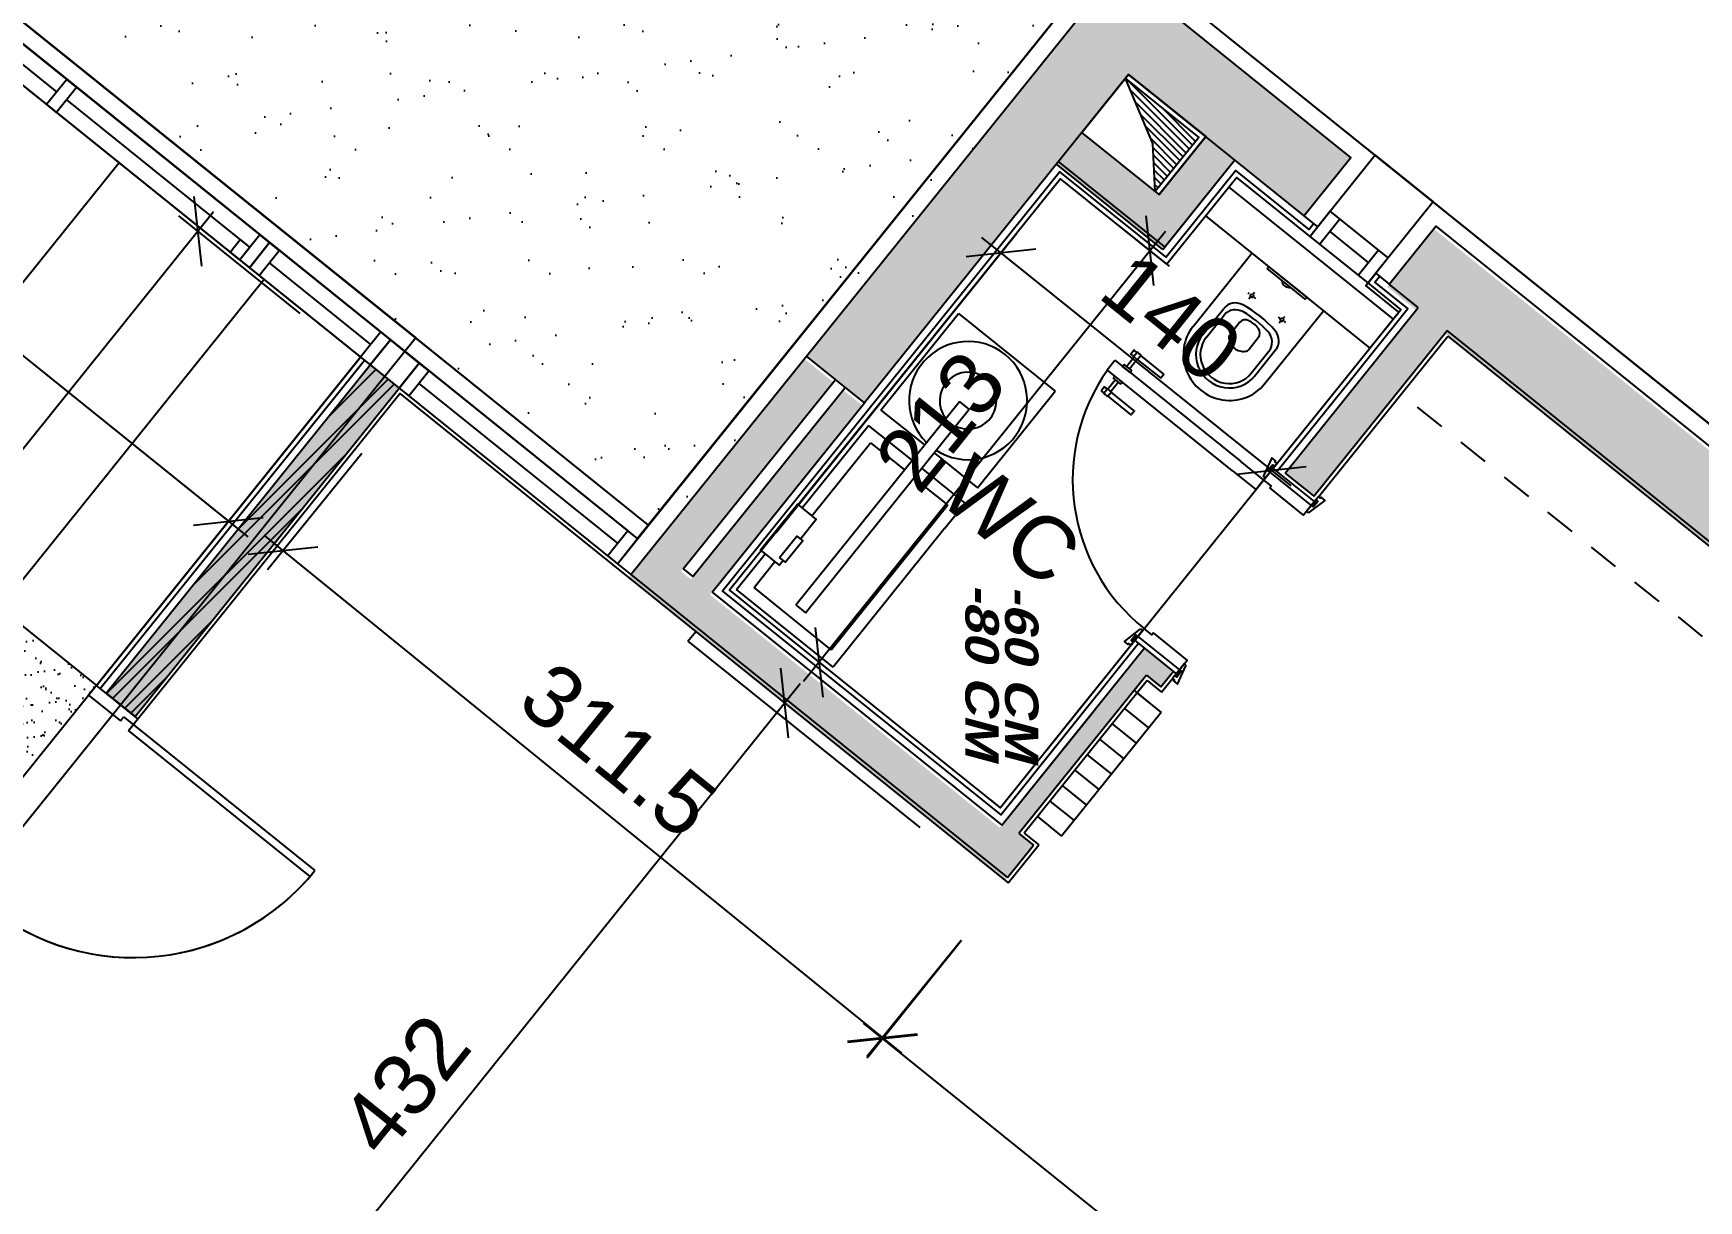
# Model space of a CAD drawing. Extents: x -1.7 to 43, y -165.8 to -101.1.
# Drawn here: x 26.41 to 33.12, y -121.52 to -116.81 of the extents above; entities that cross this region are included whole.
import ezdxf
from ezdxf.enums import TextEntityAlignment as Align

# ---------------------------------------------------------------- set-up
doc = ezdxf.new("R2010")
doc.units = 0
doc.header["$MEASUREMENT"] = 0
doc.header["$PDMODE"] = 35
doc.header["$PDSIZE"] = 0.3
doc.linetypes.add('HIDDEN2', pattern=[0.1875, 0.125, -0.0625])
doc.layers.get('0').update_dxf_attribs({"linetype": 'CONTINUOUS'})
doc.layers.get('DEFPOINTS').update_dxf_attribs({"linetype": 'CONTINUOUS'})
for name, color, linetype in [('04', 4, 'CONTINUOUS'), ('60%', 7, 'CONTINUOUS'), ('A-ALU', 9, 'CONTINUOUS'), ('A-AREAS', 6, 'CONTINUOUS'), ('a-dim', 3, 'CONTINUOUS'), ('A-DOORS', 1, 'CONTINUOUS'), ('A-HATCH-WALL', 8, 'CONTINUOUS'), ('A-moquette', 137, 'CONTINUOUS'), ('A-NOMENCLATURE', 3, 'CONTINUOUS'), ('A-PLASTER', 8, 'CONTINUOUS'), ('A-PORTE', 1, 'CONTINUOUS'), ('A-proj-marble', 137, 'CONTINUOUS'), ('A-proj-wood', 5, 'CONTINUOUS'), ('A-PROJECTION', 9, 'CONTINUOUS'), ('a-revetement', 1, 'CONTINUOUS'), ('A-SECT-TILE', 12, 'CONTINUOUS'), ('a-shaft', 251, 'CONTINUOUS'), ('A-TREES', 63, 'CONTINUOUS'), ('A-WALL', 4, 'CONTINUOUS'), ('areaexe', 2, 'CONTINUOUS'), ('FURNITURE', 2, 'CONTINUOUS'), ('HATCH', 8, 'CONTINUOUS'), ('S-2ND-3RD-4-5-6TH$0$A-SHAFT 2-3-4-5-6', 8, 'CONTINUOUS'), ('S-2ND-3RD-4-5-6TH$0$A-STR 2-3-4-5-6', 2, 'CONTINUOUS'), ('TEXT-1-CM', 4, 'CONTINUOUS')]:
    doc.layers.add(name, color=color, linetype=linetype)
doc.styles.add('A100-STEXT', font='ARIAL.TTF', dxfattribs={"height": 0.25})
doc.dimstyles.new('A100-DIM', dxfattribs={"dimtxt": 0.25, "dimasz": 0.2, "dimexe": 0.1, "dimexo": 0.3, "dimgap": 0.1, "dimtad": 1, "dimlfac": 100, "dimrnd": 0.5, "dimdsep": 46, "dimtxsty": 'A100-STEXT', "dimblk1": 'OBLIQUE', "dimblk2": 'OBLIQUE', "dimsah": 1, "dimcen": -0.05, "dimdle": 0.1, "dimclrd": 15, "dimclre": 15, "dimclrt": 256, "dimadec": 0, "dimazin": 0, "dimtfac": 0.28, "dimtix": 1, "dimtmove": 2, "dimatfit": 3, "dimldrblk": 'OBLIQUE', "dimfxl": 0, "dimtolj": 1, "dimarcsym": 0})

# ---------------------------------------------------------------- blocks, each defined once
blk = doc.blocks.new('P100E21.5D')
at = {"layer": 'A-PORTE'}
for p, q in [((0.03, 0.215), (0.03, 1.155)), ((0.06, 1.155), (0.06, 0.215)), ((0.03, 0.215), (0, 0.215)), ((0, 0.215), (0, 0)), ((0.06, 0.215), (0.02, 0.215)), ((0.03, 0.165), (0.03, 0.215)), ((0.97, 0.215), (1, 0.215)), ((0.97, 0.165), (0.97, 0.215)), ((1, 0.215), (1, 0)), ((0.05, 0.165), (0.03, 0.165)), ((0.05, 0), (0.05, 0.165)), ((0.95, 0), (0.95, 0.165)), ((0.95, 0.165), (0.97, 0.165)), ((0, 0), (0.05, 0)), ((1, 0), (0.95, 0))]:
    blk.add_line(p, q, dxfattribs=at)
blk.add_arc((0.03, 0.215), 0.94, 0, 90, dxfattribs=at)
blk = doc.blocks.new('_OBLIQUE')
at = {"color": 0, "linetype": 'ByBlock'}
blk.add_line((-0.5, -0.5), (0.5, 0.5), dxfattribs=at)
blk = doc.blocks.new('*D98')
at = {"layer": 'a-dim', "color": 15, "lineweight": -2}
for p, q in [((24.6212, -116.7106), (27.2708, -118.8414)), ((24.5112, -117.0071), (24.6365, -116.8512)), ((27.0048, -119.0125), (27.1302, -118.8566))]:
    blk.add_line(p, q, dxfattribs=at)
at = {"layer": 'DEFPOINTS', "color": 0}
for p in [(24.6992, -116.7733), (27.1928, -118.7787), (27.1928, -118.7787)]:
    blk.add_point(p, dxfattribs=at)
at = {"layer": 'a-dim', "color": 15, "lineweight": -2, "xscale": 0.2, "yscale": 0.2, "zscale": 0.2}
for p, rotation in [((24.6992, -116.7733), 141.193709365741), ((27.1928, -118.7787), 321.193709365741)]:
    blk.add_blockref('_OBLIQUE', p, dxfattribs=dict(at, rotation=rotation))
at = {"layer": 'a-dim', "insert": (26.0887, -117.5985), "char_height": 0.25, "attachment_point": 5, "rotation": 321.19371, "style": 'A100-STEXT'}
blk.add_mtext('\\A1;320', dxfattribs=at)
blk = doc.blocks.new('*D100')
at = {"layer": 'a-dim', "color": 15, "lineweight": -2}
for p, q in [((27.1331, -117.5308), (24.2911, -121.0648)), ((27.4823, -117.94), (26.9925, -117.5461)), ((24.7656, -121.3181), (24.2758, -120.9242))]:
    blk.add_line(p, q, dxfattribs=at)
at = {"layer": 'DEFPOINTS', "color": 0}
for p in [(27.7161, -118.128), (24.3537, -120.9869), (24.9994, -121.5061)]:
    blk.add_point(p, dxfattribs=at)
at = {"layer": 'a-dim', "color": 15, "lineweight": -2, "xscale": 0.2, "yscale": 0.2, "zscale": 0.2}
for p, rotation in [((27.0704, -117.6088), 51.19370936389311), ((24.3537, -120.9869), 231.1937093638931)]:
    blk.add_blockref('_OBLIQUE', p, dxfattribs=dict(at, rotation=rotation))
at = {"layer": 'a-dim', "insert": (25.5346, -119.1551), "char_height": 0.25, "attachment_point": 5, "rotation": 51.19371, "style": 'A100-STEXT'}
blk.add_mtext('\\A1;433.5', dxfattribs=at)
blk = doc.blocks.new('*D181')
at = {"layer": '60%', "color": 15, "lineweight": -2}
for p, q in [((26.6667, -122.9561), (29.4994, -119.4338)), ((29.3253, -119.4221), (29.3588, -119.449)), ((26.618, -122.7886), (26.6515, -122.8155))]:
    blk.add_line(p, q, dxfattribs=at)
at = {"layer": 'DEFPOINTS', "color": 0}
for p in [(29.4367, -119.5117), (29.5591, -119.6101), (26.8518, -122.9766)]:
    blk.add_point(p, dxfattribs=at)
at = {"layer": '60%', "color": 15, "lineweight": -2, "xscale": 0.2, "yscale": 0.2, "zscale": 0.2}
for p, rotation in [((29.4367, -119.5117), 51.19370936943169), ((26.7294, -122.8782), 231.1937093694317)]:
    blk.add_blockref('_OBLIQUE', p, dxfattribs=dict(at, rotation=rotation))
at = {"layer": '60%', "insert": (27.9056, -121.0522), "char_height": 0.25, "attachment_point": 5, "rotation": 51.19371, "style": 'A100-STEXT'}
blk.add_mtext('\\A1;432', dxfattribs=at)
blk = doc.blocks.new('*D212')
at = {"layer": '60%', "color": 15, "lineweight": -2}
for p, q in [((30.973, -117.6096), (29.5128, -119.4253)), ((30.7832, -117.5853), (30.9882, -117.7502)), ((29.4484, -119.2452), (29.6534, -119.41))]:
    blk.add_line(p, q, dxfattribs=at)
at = {"layer": 'DEFPOINTS', "color": 0}
for p in [(30.5494, -117.3973), (29.2146, -119.0572), (29.5754, -119.3474)]:
    blk.add_point(p, dxfattribs=at)
at = {"layer": '60%', "color": 15, "lineweight": -2, "xscale": 0.2, "yscale": 0.2, "zscale": 0.2}
for p, rotation in [((30.9103, -117.6875), 51.19370948135796), ((29.5754, -119.3474), 231.193709481358)]:
    blk.add_blockref('_OBLIQUE', p, dxfattribs=dict(at, rotation=rotation))
at = {"layer": '60%', "insert": (30.0654, -118.3747), "char_height": 0.25, "attachment_point": 5, "rotation": 51.19371, "style": 'A100-STEXT'}
blk.add_mtext('\\A1;213', dxfattribs=at)
blk = doc.blocks.new('*D213')
at = {"layer": '60%', "color": 15, "lineweight": -2}
for p, q in [((29.4026, -118.8234), (30.3718, -117.6182)), ((30.2312, -117.6334), (31.478, -118.6362)), ((30.4936, -119.7007), (31.4628, -118.4956))]:
    blk.add_line(p, q, dxfattribs=at)
at = {"layer": 'DEFPOINTS', "color": 0}
for p in [(31.4001, -118.5735), (29.2146, -119.0572), (30.3056, -119.9345)]:
    blk.add_point(p, dxfattribs=at)
at = {"layer": '60%', "color": 15, "lineweight": -2, "xscale": 0.2, "yscale": 0.2, "zscale": 0.2}
for p, rotation in [((30.3091, -117.6961), 141.1937094814053), ((31.4001, -118.5735), 321.1937094814053)]:
    blk.add_blockref('_OBLIQUE', p, dxfattribs=dict(at, rotation=rotation))
at = {"layer": '60%', "insert": (30.9973, -117.9574), "char_height": 0.25, "attachment_point": 5, "rotation": 321.19371, "style": 'A100-STEXT'}
blk.add_mtext('\\A1;140', dxfattribs=at)
blk = doc.blocks.new('*D215')
at = {"layer": '60%', "color": 15, "lineweight": -2}
for p, q in [((27.7312, -118.5059), (27.3499, -118.9753)), ((27.3354, -118.8346), (29.9086, -120.9245)), ((30.1492, -120.4697), (29.768, -120.9391))]:
    blk.add_line(p, q, dxfattribs=at)
at = {"layer": 'DEFPOINTS', "color": 0}
for p in [(27.9203, -118.273), (30.3384, -120.2368), (29.831, -120.8615)]:
    blk.add_point(p, dxfattribs=at)
at = {"layer": '60%', "color": 15, "lineweight": -2, "xscale": 0.2, "yscale": 0.2, "zscale": 0.2}
for p, rotation in [((27.413, -118.8977), 140.9178088716415), ((29.831, -120.8615), 320.9178088716415)]:
    blk.add_blockref('_OBLIQUE', p, dxfattribs=dict(at, rotation=rotation))
at = {"layer": '60%', "insert": (28.7656, -119.7028), "char_height": 0.25, "attachment_point": 5, "rotation": 320.91781, "style": 'A100-STEXT'}
blk.add_mtext('\\A1;311.5', dxfattribs=at)
blk = doc.blocks.new('*D216')
at = {"layer": '60%', "color": 15, "lineweight": -2}
for p, q in [((30.1503, -120.4706), (29.7691, -120.9446)), ((29.7539, -120.804), (38.2635, -127.6475)), ((38.5041, -127.1887), (38.1229, -127.6627))]:
    blk.add_line(p, q, dxfattribs=at)
at = {"layer": 'DEFPOINTS', "color": 0}
for p in [(30.3384, -120.2368), (38.6921, -126.9549), (38.1856, -127.5848)]:
    blk.add_point(p, dxfattribs=at)
at = {"layer": '60%', "color": 15, "lineweight": -2, "xscale": 0.2, "yscale": 0.2, "zscale": 0.2}
for p, rotation in [((29.8318, -120.8667), 141.1937093733186), ((38.1856, -127.5848), 321.1937093733185)]:
    blk.add_blockref('_OBLIQUE', p, dxfattribs=dict(at, rotation=rotation))
at = {"layer": '60%', "insert": (34.1513, -124.0484), "char_height": 0.25, "attachment_point": 5, "rotation": 321.19371, "style": 'A100-STEXT'}
blk.add_mtext('\\A1;1072', dxfattribs=at)

msp = doc.modelspace()

# ---------------------------------------------------------------- hatches: boundary and pattern name
at = {"layer": 'A-HATCH-WALL'}
h = msp.add_hatch(dxfattribs=at)
h.set_pattern_fill('ANSI32', color=256, scale=0.25, style=0)
h.set_pattern_definition([(45, (6e-11, -162.35014), (-0.06629126, 0.06629126), []), (45, (0.04419, -162.35014), (-0.06629126, 0.06629126), [])])
h.paths.add_polyline_path([(27.88137, -118.24165), (27.76448, -118.14765), (26.69911, -119.4724), (26.816, -119.56641)])
at = {"layer": 'A-moquette'}
h = msp.add_hatch(dxfattribs=at)
h.set_pattern_fill('AR-SAND', color=256, scale=0.05, style=0)
h.set_pattern_definition([(37.5, (6e-11, -162.35014), (-0.00314967, 0.09634119), [0, -0.076, 0, -0.085, 0, -0.08125]), (7.5, (6e-11, -162.35014), (0.08848884, 0.1411073), [0, -0.041, 0, -0.0685, 0, -0.02625]), (327.5, (-0.0615, -162.35014), (0.1557071, 0.00028295), [0, -0.025, 0, -0.09, 0, -0.1175]), (317.5, (-0.0615, -162.35014), (0.15030633, 0.04388378), [0, -0.0125, 0, -0.059, 0, -0.0675])])
h.paths.add_polyline_path([(26.66014, -119.44107), (26.27051, -119.12772), (25.64382, -119.90699), (26.03345, -120.22034), (26.06479, -120.18137)])
at = {"layer": 'a-shaft'}
h = msp.add_hatch(dxfattribs=at)
h.set_pattern_fill('_USER,_O', color=256, scale=0.02, angle=315, pattern_type=0)
h.set_pattern_definition([(315, (-338376.5906, -23905.776408), (0.0141421356237, 0.0141421356237), [])])
h.paths.add_polyline_path([(31.10739, -117.23008), (30.81127, -116.99194), (30.92191, -117.2545), (30.93192, -117.44827)])
h = msp.add_hatch(dxfattribs=at)
h.set_pattern_fill('_USER,_O', color=256, scale=0.02, angle=315, pattern_type=0)
h.set_pattern_definition([(315, (-338376.5906, -23905.77641), (0.0141421356237, 0.0141421356238), [])])
h.paths.add_polyline_path([(31.10739, -117.23008), (30.81127, -116.99194), (30.92191, -117.2545), (30.93192, -117.44827)])
at = {"layer": 'A-TREES'}
h = msp.add_hatch(dxfattribs=at)
h.set_pattern_fill('AR-SAND', color=256, scale=0.2, style=0)
h.set_pattern_definition([(37.5, (4.72837, -109.25014), (-0.0125987, 0.3853648), [0, -0.304, 0, -0.34, 0, -0.325]), (7.5, (4.72837, -109.25014), (0.353955, 0.564429), [0, -0.164, 0, -0.274, 0, -0.105]), (327.5, (4.48237, -109.25014), (0.6228284, 0.001132), [0, -0.1, 0, -0.36, 0, -0.47]), (317.5, (4.48237, -109.25014), (0.601225, 0.175535), [0, -0.05, 0, -0.236, 0, -0.27])])
h.paths.add_polyline_path([(26.02095, -112.89573), (25.39426, -113.675), (24.26622, -115.07769), (24.30518, -115.10902), (24.34414, -115.14036), (28.94183, -118.83782), (30.06987, -117.43514), (30.69656, -116.65587)])
at = {"layer": 'HATCH'}
for points in [[(30.8238, -116.97635), (31.13551, -117.22703), (31.53294, -117.54664), (31.72095, -117.31286), (31.01181, -116.74257), (30.77803, -116.55456), (29.52465, -118.1131), (29.75843, -118.30111)], [(31.2524, -117.32103), (31.13551, -117.22703), (30.94751, -117.46081), (30.6358, -117.21013), (30.53331, -117.33757), (30.96191, -117.68225)], [(33.60483, -119.23022), (35.09677, -120.80633), (35.28611, -120.5709), (33.805, -119.00622), (32.05534, -117.59915), (31.86734, -117.83293), (31.98423, -117.92693), (31.4552, -118.58476), (31.57132, -118.67814), (32.10035, -118.02032)], [(26.816, -119.56641), (27.88137, -118.24165), (27.76448, -118.14765), (26.69911, -119.4724)], [(29.74995, -118.31166), (29.67202, -118.24899), (29.05787, -119.01267), (29.0189, -118.98134), (29.63306, -118.21765), (29.51617, -118.12365), (28.80801, -119.00422), (30.32759, -120.22627), (30.44039, -120.086), (30.38194, -120.039), (30.89609, -119.39967), (30.95454, -119.44667), (31.00494, -119.384), (30.88805, -119.28999), (30.3047, -120.01537), (29.13579, -119.07534)]]:
    msp.add_hatch(color=256, dxfattribs=at).paths.add_polyline_path(points)

# ---------------------------------------------------------------- linework, layer by layer
at = {"layer": '04'}
for p, q in [((30.89609, -119.39967), (30.95454, -119.44667)), ((30.84596, -119.46201), (30.9044, -119.50901)), ((30.85765, -119.47141), (30.95506, -119.54975)), ((30.95506, -119.54975), (30.55398, -120.04848)), ((30.80751, -119.53375), (30.90492, -119.61209)), ((30.75738, -119.59609), (30.85479, -119.67443)), ((30.70724, -119.65843), (30.80465, -119.73677)), ((30.60697, -119.78312), (30.70438, -119.86145)), ((30.65711, -119.72078), (30.75452, -119.79911)), ((30.55684, -119.84546), (30.65425, -119.92379)), ((30.5067, -119.9078), (30.60411, -119.98614)), ((30.45657, -119.97014), (30.55398, -120.04848))]:
    msp.add_line(p, q, dxfattribs=at)
at = {"layer": 'A-ALU'}
for p, q in [((24.31586, -115.20744), (28.80445, -118.81717)), ((24.19543, -115.27741), (28.76194, -118.94981)), ((25.75963, -116.45193), (26.49994, -117.04729)), ((26.21384, -116.73379), (28.80445, -118.81717)), ((26.13302, -116.83562), (28.76194, -118.94981)), ((26.5389, -117.07862), (27.27921, -117.67398)), ((26.5389, -117.07862), (27.27921, -117.67398)), ((31.63762, -117.52817), (31.55615, -117.62947)), ((31.63762, -117.52817), (31.55615, -117.62947)), ((31.67659, -117.5595), (31.59512, -117.66081)), ((31.67659, -117.5595), (31.59512, -117.66081)), ((31.8714, -117.71617), (31.63762, -117.52817)), ((31.8714, -117.71617), (31.63762, -117.52817)), ((31.78993, -117.81748), (31.55615, -117.62947)), ((31.78993, -117.81748), (31.55615, -117.62947)), ((31.63585, -117.61015), (31.79171, -117.73549)), ((31.63585, -117.61015), (31.79171, -117.73549)), ((31.83244, -117.68484), (31.75097, -117.78614)), ((31.83244, -117.68484), (31.75097, -117.78614)), ((27.35713, -117.73665), (27.76625, -118.06566)), ((27.35713, -117.73665), (27.76625, -118.06566)), ((31.8714, -117.71617), (31.78993, -117.81748)), ((31.8714, -117.71617), (31.78993, -117.81748)), ((27.96107, -118.22233), (28.76372, -118.86782)), ((27.96107, -118.22233), (28.76372, -118.86782))]:
    msp.add_line(p, q, dxfattribs=at)
for points in [[(26.4592, -117.09794), (26.49817, -117.12928), (26.57964, -117.02797), (26.54067, -116.99664)], [(26.4592, -117.09794), (26.49817, -117.12928), (26.57964, -117.02797), (26.54067, -116.99664)], [(27.23847, -117.72463), (27.27744, -117.75597), (27.35891, -117.65466), (27.31994, -117.62333)], [(27.23847, -117.72463), (27.27744, -117.75597), (27.35891, -117.65466), (27.31994, -117.62333)], [(27.27744, -117.75597), (27.3164, -117.7873), (27.39787, -117.68599), (27.35891, -117.65466)], [(27.27744, -117.75597), (27.3164, -117.7873), (27.39787, -117.68599), (27.35891, -117.65466)], [(27.72552, -118.11631), (27.76448, -118.14765), (27.84595, -118.04634), (27.80699, -118.01501)], [(27.72552, -118.11631), (27.76448, -118.14765), (27.84595, -118.04634), (27.80699, -118.01501)], [(27.88137, -118.24165), (27.92033, -118.27298), (28.0018, -118.17168), (27.96284, -118.14034)], [(27.88137, -118.24165), (27.92033, -118.27298), (28.0018, -118.17168), (27.96284, -118.14034)], [(28.72298, -118.91847), (28.76194, -118.94981), (28.84341, -118.8485), (28.80445, -118.81717)], [(28.72298, -118.91847), (28.76194, -118.94981), (28.84341, -118.8485), (28.80445, -118.81717)]]:
    msp.add_lwpolyline(points, close=True, dxfattribs=at)
msp.add_lwpolyline([(27.24024, -117.64264), (27.27921, -117.67398), (27.23847, -117.72463), (27.19951, -117.6933), (27.24024, -117.64264)], dxfattribs=at)
msp.add_lwpolyline([(27.24024, -117.64264), (27.27921, -117.67398), (27.23847, -117.72463), (27.19951, -117.6933), (27.24024, -117.64264)], dxfattribs=at)
at = {"layer": 'A-AREAS'}
for p, q in [((30.76735, -116.45615), (28.88728, -118.79395)), ((33.85316, -118.93776), (30.76735, -116.45615)), ((27.94826, -118.03879), (25.01849, -121.68188)), ((28.88728, -118.79395), (27.94826, -118.03879))]:
    msp.add_line(p, q, dxfattribs=at)
for points in [[(24.32076, -115.12155), (26.20083, -112.78375), (30.76735, -116.45615), (28.88728, -118.79395)], [(15.87998, -122.28243), (17.55324, -120.20178), (18.69876, -121.12301), (19.60743, -119.99312), (19.97758, -120.2908), (21.278, -118.67377), (22.33001, -119.5198), (25.25978, -115.87672), (27.94826, -118.03879), (25.01849, -121.68188), (24.66782, -121.39987), (24.26047, -121.90639), (27.00739, -124.11547), (24.09642, -127.73518), (24.26786, -127.87305), (23.70384, -128.57439)]]:
    msp.add_lwpolyline(points, close=True, dxfattribs=at)
at = {"layer": 'A-DOORS'}
for p, q in [((30.83362, -118.10349), (30.84553, -118.08868)), ((30.84499, -118.11328), (30.8337, -118.10419)), ((30.84311, -118.11561), (30.85941, -118.09535)), ((30.85753, -118.09769), (30.84623, -118.0886)), ((30.8633, -118.09849), (30.85941, -118.09535)), ((30.87499, -118.10789), (30.8711, -118.10475)), ((30.7371, -118.16766), (30.76843, -118.1287)), ((31.24362, -118.57501), (30.73836, -118.16868)), ((30.76843, -118.1287), (31.27496, -118.53605)), ((30.7996, -118.15376), (30.80461, -118.14753)), ((30.83077, -118.17883), (30.7996, -118.15376)), ((30.83548, -118.16979), (30.80743, -118.14723)), ((30.81561, -118.15381), (30.84506, -118.11718)), ((30.8273, -118.16321), (30.85675, -118.12658)), ((30.83077, -118.17883), (30.83578, -118.1726)), ((30.84506, -118.11718), (30.84311, -118.11561)), ((30.8587, -118.12815), (30.85675, -118.12658)), ((30.8587, -118.12815), (30.87499, -118.10789)), ((30.9537, -118.2007), (30.86058, -118.12581)), ((30.96624, -118.18511), (30.87311, -118.11022)), ((30.72646, -118.23674), (30.71455, -118.25155)), ((30.73846, -118.24575), (30.72716, -118.23666)), ((30.77174, -118.20835), (30.74229, -118.24498)), ((30.78343, -118.21775), (30.75398, -118.25438)), ((30.76827, -118.19273), (30.76325, -118.19896)), ((30.79161, -118.22433), (30.76356, -118.20177)), ((30.79944, -118.2178), (30.76827, -118.19273)), ((30.79944, -118.2178), (30.79442, -118.22403)), ((30.95441, -118.20062), (30.96631, -118.18582)), ((30.72592, -118.26134), (30.71462, -118.25225)), ((30.74034, -118.24341), (30.72404, -118.26367)), ((30.72794, -118.26681), (30.72404, -118.26367)), ((30.73963, -118.27621), (30.73573, -118.27307)), ((30.75592, -118.25595), (30.73963, -118.27621)), ((30.74229, -118.24498), (30.74034, -118.24341)), ((30.83463, -118.34876), (30.74151, -118.27387)), ((30.75592, -118.25595), (30.75398, -118.25438)), ((30.84717, -118.33317), (30.75404, -118.25828)), ((30.84724, -118.33388), (30.83534, -118.34868)), ((31.24362, -118.57501), (31.33713, -118.65021)), ((31.36847, -118.61125), (31.27496, -118.53605)), ((31.41171, -118.55748), (31.38715, -118.57366)), ((31.4047, -118.55184), (31.39416, -118.5793)), ((31.33713, -118.65021), (31.36847, -118.61125)), ((31.58627, -118.69786), (31.56171, -118.71404)), ((31.57925, -118.69222), (31.56872, -118.71968)), ((30.83643, -119.26003), (30.86099, -119.24385)), ((30.84345, -119.26567), (30.85398, -119.23821)), ((31.018, -119.40605), (31.02854, -119.37859)), ((31.01099, -119.40041), (31.03555, -119.38423))]:
    msp.add_line(p, q, dxfattribs=at)
for points in [[(31.41234, -118.5567), (31.42174, -118.54501), (31.41394, -118.53874), (31.41708, -118.53485), (31.40149, -118.52231), (31.36778, -118.59558, 0.3817689), (31.36821, -118.59821), (31.37473, -118.60346), (31.39354, -118.58008), (31.38574, -118.57381), (31.40454, -118.55043), (31.41234, -118.5567)], [(31.57988, -118.69144), (31.58928, -118.67975), (31.59707, -118.68601), (31.60021, -118.68212), (31.61579, -118.69465), (31.55146, -118.7433, -0.3817689), (31.5488, -118.74344), (31.54228, -118.73819), (31.56108, -118.71482), (31.56887, -118.72108), (31.58767, -118.6977), (31.57988, -118.69144)], [(30.84282, -119.26645), (30.83342, -119.27814), (30.82563, -119.27188), (30.82249, -119.27577), (30.80691, -119.26324), (30.87124, -119.21459, -0.3817689), (30.8739, -119.21445), (30.88042, -119.2197), (30.86162, -119.24308), (30.85383, -119.23681), (30.83503, -119.26019), (30.84282, -119.26645)], [(31.01036, -119.40119), (31.00096, -119.41288), (31.00875, -119.41915), (31.00562, -119.42304), (31.02121, -119.43558), (31.05492, -119.36231, 0.3817689), (31.05449, -119.35968), (31.04796, -119.35444), (31.02916, -119.37781), (31.03696, -119.38408), (31.01815, -119.40746), (31.01036, -119.40119)]]:
    msp.add_lwpolyline(points, format="xyb", dxfattribs=at)
for points in [[(31.41171, -118.55748), (31.39416, -118.5793), (31.38715, -118.57366), (31.4047, -118.55184)], [(31.57925, -118.69222), (31.56171, -118.71404), (31.56872, -118.71968), (31.58627, -118.69786)], [(30.84345, -119.26567), (30.86099, -119.24385), (30.85398, -119.23821), (30.83643, -119.26003)], [(31.01099, -119.40041), (31.02854, -119.37859), (31.03555, -119.38423), (31.018, -119.40605)]]:
    msp.add_lwpolyline(points, close=True, dxfattribs=at)
for points in [[(31.57361, -118.69923), (31.40607, -118.56449), (31.39354, -118.58008), (31.56108, -118.71482), (31.57361, -118.69923)], [(31.39337, -118.64411), (31.39964, -118.63632), (31.36847, -118.61125), (31.39354, -118.58008)], [(31.39354, -118.58008), (31.56108, -118.71482), (31.52974, -118.75378), (31.39337, -118.64411)], [(31.01663, -119.3934), (30.84909, -119.25866), (30.86162, -119.24308), (31.02916, -119.37781), (31.01663, -119.3934)], [(30.92413, -119.22918), (30.91786, -119.23697), (30.88669, -119.2119), (30.86162, -119.24308)], [(30.86162, -119.24308), (31.02916, -119.37781), (31.0605, -119.33885), (30.92413, -119.22918)]]:
    msp.add_lwpolyline(points, dxfattribs=at)
msp.add_arc((31.36847, -118.61125), 0.77, 144.916831, 231.267249, dxfattribs=at)
for centre, major_axis, start_param, end_param in [((30.83401, -118.1038), (-0.000497, -0.000054), -0.7853982, 0.7853982), ((30.84592, -118.08899), (-0.000054, 0.000497), 5.4977871, 7.0685835), ((30.87195, -118.09571), (-0.00098, 0.00903), 1.7732809, 2.9391081), ((30.80617, -118.14878), (-0.00022, 0.00199), 5.4977871, 7.0685835), ((30.83423, -118.17134), (-0.00199, -0.00022), 2.3561945, 3.9269908), ((30.83963, -118.13591), (-0.0021, 0.01939), 5.102996, 5.8925783), ((30.72685, -118.23705), (-0.000054, 0.000497), 5.4977871, 7.0685835), ((30.76481, -118.20022), (-0.00199, -0.00022), -0.7853982, 0.7853982), ((30.79287, -118.22278), (-0.00022, 0.00199), 2.3561945, 3.9269908), ((30.95402, -118.20031), (-0.000054, 0.000497), 2.3561945, 3.9269908), ((30.96592, -118.1855), (-0.000497, -0.000054), 2.3561945, 3.9269908), ((30.96592, -118.1855), (-0.000497, -0.000054), 2.3561945, 3.9269908), ((30.71494, -118.25186), (-0.000497, -0.000054), -0.7853982, 0.7853982), ((30.72708, -118.27585), (-0.00098, 0.00903), 4.9148735, 6.0807007), ((30.75941, -118.23565), (-0.0021, 0.01939), 1.9614034, 2.7509856), ((30.83495, -118.34837), (-0.000054, 0.000497), 2.3561945, 3.9269908), ((30.84685, -118.33356), (-0.000497, -0.000054), 2.3561945, 3.9269908)]:
    msp.add_ellipse(centre, major_axis=major_axis, ratio=1, start_param=start_param, end_param=end_param, dxfattribs=at)
at = {"layer": 'A-PLASTER'}
for p, q in [((31.59005, -118.68037), (32.11189, -118.03148)), ((32.11189, -118.03148), (33.60311, -119.23072)), ((30.89838, -119.42076), (30.40303, -120.03671)), ((30.89838, -119.42076), (30.95683, -119.46776)), ((30.95683, -119.46776), (31.00096, -119.41288)), ((30.40303, -120.03671), (30.46148, -120.08371)), ((30.33836, -120.23681), (30.46148, -120.08371))]:
    msp.add_line(p, q, dxfattribs=at)
msp.add_lwpolyline([(26.82769, -119.57581), (27.88366, -118.26274), (30.33836, -120.23681)], dxfattribs=at)
at = {"layer": 'A-proj-marble'}
for p, q in [((24.69917, -116.77328), (27.19283, -118.77869)), ((26.75145, -117.33297), (24.02535, -120.72279)), ((24.16648, -117.43566), (26.66014, -119.44107)), ((24.60978, -121.19279), (27.33588, -117.80297))]:
    msp.add_line(p, q, dxfattribs=at)
msp.add_lwpolyline([(24.99942, -121.50613), (22.50576, -119.50073), (25.23185, -116.11091), (27.72552, -118.11631)], close=True, dxfattribs=at)
at = {"layer": 'A-proj-wood'}
for points in [[(26.66014, -119.44107), (27.72552, -118.11631)], [(26.66014, -119.44107), (27.72552, -118.11631)], [(26.66014, -119.44107), (27.71612, -118.128)], [(26.66014, -119.44107), (27.71612, -118.128)], [(26.67573, -119.4536), (27.7411, -118.12885)], [(26.67573, -119.4536), (27.7411, -118.12885)], [(26.67573, -119.4536), (27.7317, -118.14053)], [(26.67573, -119.4536), (27.7317, -118.14053)]]:
    msp.add_lwpolyline(points, dxfattribs=at)
at = {"layer": 'A-PROJECTION'}
msp.add_line((31.81936, -117.30218), (32.05314, -117.49018), dxfattribs=at)
msp.add_line((31.81936, -117.30218), (32.05314, -117.49018), dxfattribs=at)
at = {"layer": 'a-revetement'}
for p, q in [((28.76194, -118.94981), (30.76735, -116.45615)), ((28.76194, -118.94981), (30.76735, -116.45615)), ((31.81936, -117.30218), (30.76735, -116.45615)), ((31.81936, -117.30218), (30.76735, -116.45615)), ((31.81936, -117.30218), (31.58749, -117.59051)), ((31.81936, -117.30218), (31.58749, -117.59051)), ((32.05314, -117.49018), (31.82127, -117.77851)), ((32.05314, -117.49018), (31.82127, -117.77851)), ((33.86475, -118.94708), (32.05314, -117.49018)), ((33.86475, -118.94708), (32.05314, -117.49018)), ((31.58749, -117.59051), (31.53294, -117.54664)), ((31.58749, -117.59051), (31.53294, -117.54664)), ((31.82127, -117.77851), (31.87582, -117.82238)), ((31.82127, -117.77851), (31.87582, -117.82238)), ((28.76194, -118.94981), (28.81649, -118.99368)), ((28.76194, -118.94981), (28.81649, -118.99368))]:
    msp.add_line(p, q, dxfattribs=at)
msp.add_lwpolyline([(27.76448, -118.14765), (27.88137, -118.24165), (27.96284, -118.14034), (27.84595, -118.04634)], close=True, dxfattribs=at)
msp.add_lwpolyline([(27.76448, -118.14765), (27.88137, -118.24165), (27.96284, -118.14034), (27.84595, -118.04634)], close=True, dxfattribs=at)
at = {"layer": 'A-SECT-TILE'}
for p, q in [((30.97497, -117.71388), (30.54637, -117.3692)), ((31.2287, -117.43029), (31.89108, -117.96298)), ((31.13469, -117.54718), (31.79707, -118.07987))]:
    msp.add_line(p, q, dxfattribs=at)
for points in [[(31.5719, -117.57797), (31.5531, -117.60135), (31.25698, -117.36321), (30.97497, -117.71388), (30.54637, -117.3692), (29.18646, -119.06022), (30.3086, -119.96265)], [(31.58749, -117.59051), (31.55615, -117.62947), (31.26003, -117.39133), (30.97802, -117.742), (30.54942, -117.39732), (29.21457, -119.05716), (30.30555, -119.93453)], [(31.40684, -118.56511), (31.91393, -117.93456), (31.78145, -117.82802), (31.81279, -117.78906)], [(31.70307, -118.19676), (31.92241, -117.92401), (31.78993, -117.81748), (31.82127, -117.77851)], [(31.71865, -118.20929), (31.95053, -117.92096), (31.81805, -117.81443), (31.83685, -117.79105)], [(31.36924, -118.61187), (31.70307, -118.19676)], [(31.42242, -118.57764), (31.71865, -118.20929)], [(30.25405, -119.91878), (30.3086, -119.96265), (30.86467, -119.27119)], [(30.26659, -119.90319), (30.30555, -119.93453), (30.83342, -119.27814)], [(30.25405, -119.91878), (30.3086, -119.96265), (30.66696, -119.51705)], [(30.26659, -119.90319), (30.30555, -119.93453), (30.68271, -119.46555)]]:
    msp.add_lwpolyline(points, dxfattribs=at)
at = {"layer": 'a-shaft'}
msp.add_lwpolyline([(30.81127, -116.99194), (31.10739, -117.23008), (30.93192, -117.44827), (30.92191, -117.2545), (30.81127, -116.99194)], dxfattribs=at)
msp.add_lwpolyline([(30.81127, -116.99194), (31.10739, -117.23008), (30.93192, -117.44827), (30.92191, -117.2545), (30.81127, -116.99194)], dxfattribs=at)
at = {"layer": 'A-WALL'}
for p, q in [((30.94751, -117.46081), (30.6358, -117.21013)), ((30.94751, -117.46081), (30.6358, -117.21013)), ((30.94751, -117.46081), (31.13551, -117.22703)), ((30.94751, -117.46081), (31.13551, -117.22703)), ((30.96191, -117.68225), (30.53331, -117.33757)), ((30.97039, -117.6717), (30.54179, -117.32702)), ((30.96191, -117.68225), (31.2524, -117.32103)), ((30.97039, -117.6717), (31.2524, -117.32103)), ((31.4552, -118.58476), (31.99271, -117.91639)), ((31.57132, -118.67814), (32.10883, -118.00977)), ((26.69911, -119.4724), (27.76448, -118.14765)), ((26.69911, -119.4724), (27.76448, -118.14765)), ((27.76448, -118.14765), (27.88137, -118.24165)), ((27.76448, -118.14765), (27.88137, -118.24165)), ((28.81649, -118.99368), (29.52465, -118.1131)), ((29.02739, -118.97079), (29.64154, -118.20711)), ((29.06635, -119.00212), (29.68051, -118.23844)), ((26.816, -119.56641), (27.88137, -118.24165)), ((29.14428, -119.06479), (29.75843, -118.30111)), ((31.4552, -118.58476), (31.57132, -118.67814)), ((29.02739, -118.97079), (29.06635, -119.00212)), ((29.02739, -118.97079), (29.06635, -119.00212)), ((28.81649, -118.99368), (30.33607, -120.21572)), ((29.14428, -119.06479), (30.31318, -120.00483)), ((30.31318, -120.00483), (30.88805, -119.28999)), ((30.89609, -119.39967), (30.38194, -120.039)), ((30.95454, -119.44667), (31.00494, -119.384)), ((26.69911, -119.4724), (26.816, -119.56641)), ((26.69911, -119.4724), (26.816, -119.56641)), ((30.31318, -120.00483), (30.69033, -119.53585)), ((30.31318, -120.00483), (30.68185, -119.54639)), ((30.38194, -120.039), (30.44039, -120.086)), ((30.33607, -120.21572), (30.44039, -120.086))]:
    msp.add_line(p, q, dxfattribs=at)
for points in [[(31.99271, -117.91639), (31.87582, -117.82238), (32.06382, -117.5886), (33.81718, -118.99865)], [(33.81021, -118.99223), (35.29459, -120.56035), (35.10525, -120.79579), (33.61331, -119.21967), (32.10883, -118.00977)]]:
    msp.add_lwpolyline(points, dxfattribs=at)
at = {"layer": 'areaexe'}
for p, q in [((28.84341, -118.8485), (24.2769, -115.1761)), ((30.76735, -116.45615), (28.84341, -118.8485)), ((33.86802, -118.95053), (30.76735, -116.45615))]:
    msp.add_line(p, q, dxfattribs=at)
at = {"layer": 'FURNITURE', "color": 2}
for p, q in [((31.08416, -117.99299), (31.32172, -117.69759)), ((31.32172, -117.69759), (31.61005, -117.92946)), ((31.31237, -117.8612), (31.30693, -117.85682)), ((31.31405, -117.87667), (31.30967, -117.88211)), ((31.32784, -117.85952), (31.33221, -117.85408)), ((31.33049, -117.87577), (31.33593, -117.88015)), ((31.12404, -118.02506), (31.2086, -117.91991)), ((31.13798, -118.03627), (31.20928, -117.9476)), ((31.37249, -118.22486), (31.61005, -117.92946)), ((31.43413, -117.95912), (31.42869, -117.95474)), ((31.4496, -117.95744), (31.45397, -117.952)), ((31.27171, -117.97717), (31.23325, -118.02498)), ((31.30895, -118.08586), (31.3474, -118.03804)), ((31.43581, -117.97459), (31.43143, -117.98003)), ((31.45128, -117.97291), (31.45672, -117.97728)), ((31.31867, -118.18158), (31.38998, -118.09291)), ((31.33261, -118.19279), (31.41717, -118.08764)), ((29.78301, -118.46203, 0), (29.91938, -118.5717, 0)), ((29.04655, -119.2621), (29.07789, -119.22314)), ((29.04655, -119.2621), (29.98168, -120.01413))]:
    msp.add_line(p, q, dxfattribs=at)
at = {"layer": 'FURNITURE', "color": 2, "extrusion": (1.4685e-07, 6.25637e-07, 1)}
for p, q in [((29.82499, -118.33005, 0), (30.13833, -117.94041, 0)), ((30.13833, -117.94041, 0), (30.52797, -118.25376, 0)), ((29.48131, -119.11643, 0), (30.14158, -118.2954, 0)), ((30.21462, -118.64339, 0), (30.52797, -118.25376, 0)), ((29.52028, -119.14776, 0), (30.18054, -118.32674, 0)), ((29.82499, -118.33005, 0), (30.00032, -118.47105, 0)), ((29.50723, -118.72517, 0), (29.77538, -118.39173)), ((29.95072, -118.53274, 0), (29.77538, -118.39173, 0)), ((29.54619, -118.75651, 0), (29.78301, -118.46203, 0)), ((30.03929, -118.50239, 0), (30.21462, -118.64339, 0)), ((30.16501, -118.70508, 0), (29.98968, -118.56407, 0)), ((30.09472, -118.71271, 0), (29.95834, -118.60304, 0)), ((30.0818, -118.80855, 0), (30.16501, -118.70508, 0)), ((29.6247, -119.29716, 0), (30.09472, -118.71271, 0)), ((30.0818, -118.80855, 0), (29.63233, -119.36746, 0)), ((29.24269, -119.05411), (29.35834, -118.91031, 0)), ((29.31299, -119.04648, 0), (29.39731, -118.94164, 0)), ((29.6247, -119.29716, 0), (29.31299, -119.04648, 0)), ((29.63233, -119.36746, 0), (29.24269, -119.05411, 0)), ((29.48131, -119.11643, 0), (29.52028, -119.14776, 0))]:
    msp.add_line(p, q, dxfattribs=at)
at = {"layer": 'FURNITURE', "color": 252, "linetype": 'HIDDEN2', "extrusion": (1.4685e-07, 6.25637e-07, 1)}
msp.add_line((30.18054, -118.32674, 0), (30.14158, -118.2954, 0), dxfattribs=at)
at = {"layer": 'FURNITURE', "color": 252, "linetype": 'HIDDEN2'}
msp.add_line((33.13936, -119.24312), (31.9237, -118.26549), dxfattribs=at)
at = {"layer": 'FURNITURE', "color": 2}
msp.add_lwpolyline([(31.38286, -117.75959), (31.38912, -117.7518), (31.54264, -117.87525), (31.53637, -117.88305)], close=True, dxfattribs=at)
at = {"layer": 'FURNITURE', "color": 2, "extrusion": (1.4685e-07, 6.25637e-07, 1), "elevation": -0.00007}
msp.add_lwpolyline([(29.43072, -118.93689), (29.41528, -118.95609), (29.33886, -118.89464), (29.48774, -118.70951), (29.56416, -118.77096), (29.50034, -118.85032)], dxfattribs=at)
msp.add_lwpolyline([(29.41585, -118.92494), (29.48548, -118.83836), (29.50959, -118.85775), (29.43996, -118.94433)], close=True, dxfattribs=at)
at = {"layer": 'FURNITURE', "color": 2}
for centre in [(31.32192, -117.86888), (31.4427, -117.96601)]:
    msp.add_circle(centre, 0.00653, dxfattribs=at)
for centre, radius, start, end in [((31.47235, -117.80549), 0.03031, 183.268732, 279.118687), ((31.29508, -117.99597), 0.03, 61.491705, 141.193709), ((31.24551, -118.08725), 0.13387, 40.895714, 61.491705), ((31.24884, -118.03752), 0.02, 141.193709, 184.577107), ((31.28802, -118.03438), 0.05931, 184.577107, 277.810312), ((31.32403, -118.01924), 0.03, 321.193709, 40.895714), ((31.29336, -118.07333), 0.02, 277.810312, 321.193709)]:
    msp.add_arc(centre, radius, start, end, dxfattribs=at)
at = {"layer": 'FURNITURE', "color": 2, "extrusion": (1.4685e-07, 6.25637e-07, 1)}
for radius, start, end in [(0.23833, 237.214792, 225.172627), (0.11456, 243.799045, 218.588374)]:
    msp.add_arc((30.17648, -118.2919, -0.00007), radius, start, end, dxfattribs=at)
at = {"layer": 'FURNITURE', "color": 2}
for centre, major_axis, start_param, end_param in [((31.25641, -117.95836), (-0.04781, 0.03845), -1.3798219, 0), ((31.08313, -118.28947), (-0.34534, 0.27772), 4.5214146, 4.9033634), ((31.25709, -117.98605), (-0.04781, 0.03845), -1.420522, 0), ((31.07867, -118.29501), (-0.33195, 0.26695), 4.5621146, 4.8626633), ((31.22832, -118.10893), (-0.14416, 0.11594), 0, 3.1415927), ((31.22832, -118.10893), (-0.10428, 0.08387), 0, 3.1415927), ((31.22832, -118.10893), (-0.09035, 0.07266), 0, 3.1415927), ((31.34217, -118.05447), (-0.04781, 0.03845), 3.1415927, 4.5621146), ((31.36936, -118.04919), (-0.04781, 0.03845), 3.1415927, 4.5214146)]:
    msp.add_ellipse(centre, major_axis=major_axis, ratio=0.9779854, start_param=start_param, end_param=end_param, dxfattribs=at)
at = {"layer": 'S-2ND-3RD-4-5-6TH$0$A-SHAFT 2-3-4-5-6'}
msp.add_lwpolyline([(30.8238, -116.97635), (31.13551, -117.22703), (30.94751, -117.46081), (30.6358, -117.21013)], close=True, dxfattribs=at)
msp.add_lwpolyline([(30.8238, -116.97635), (31.13551, -117.22703), (30.94751, -117.46081), (30.6358, -117.21013)], close=True, dxfattribs=at)
at = {"layer": 'S-2ND-3RD-4-5-6TH$0$A-STR 2-3-4-5-6'}
msp.add_lwpolyline([(29.52465, -118.1131), (30.77803, -116.55456), (31.01181, -116.74257), (31.72095, -117.31286), (31.53294, -117.54664), (30.8238, -116.97635), (29.75843, -118.30111), (29.52465, -118.1131)], dxfattribs=at)
msp.add_lwpolyline([(29.52465, -118.1131), (30.77803, -116.55456), (31.01181, -116.74257), (31.72095, -117.31286), (31.53294, -117.54664), (30.8238, -116.97635), (29.75843, -118.30111), (29.52465, -118.1131)], dxfattribs=at)

# ---------------------------------------------------------------- block references
at = {"layer": 'A-DOORS'}
for rotation in [231.1937086932357, 231.1937086933388]:
    msp.add_blockref('P100E21.5D', (26.66014, -119.44107), dxfattribs=dict(at, rotation=rotation))

# ---------------------------------------------------------------- texts
at = {"layer": 'A-NOMENCLATURE', "style": 'A100-STEXT'}
msp.add_text('WC', height=0.25, rotation=321.19, dxfattribs=at).set_placement((30.3485, -118.77579), align=Align.MIDDLE)
at = {"layer": 'TEXT-1-CM', "char_height": 0.135, "width": 8.7735196, "attachment_point": 5, "rotation": 270}
for s, insert in [('{\\fArial Black|b0|i1|c0|p34;-80 CM}', (30.232, -119.38258)), ('{\\fArial Black|b0|i1|c0|p34;-60 CM}', (30.39189, -119.38994))]:
    msp.add_mtext(s, dxfattribs=dict(at, insert=insert))

# ---------------------------------------------------------------- dimensions: what is measured, and where the dimension line sits
at = {"layer": '60%'}
for p1, p2, distance, picture, middle in [((30.54942, -117.39732), (29.21457, -119.05716), 0.46309, '*D212', (30.06541, -118.37474)), ((29.21457, -119.05716), (30.30555, -119.93453), 1.74657, '*D213', (30.99728, -117.9574)), ((27.92033, -118.27298), (30.33836, -120.23681), -0.80476, '*D215', (28.76557, -119.70281)), ((26.85179, -122.97656), (29.55909, -119.61012), 0.15703, '*D181', (27.9056, -121.05222)), ((30.33836, -120.23681), (38.69212, -126.95492), -0.80832, '*D216', (34.15133, -124.04837))]:
    dim = msp.add_aligned_dim(p1=p1, p2=p2, distance=distance, dimstyle='A100-DIM', dxfattribs=at)
    dim.commit()
    dim.dimension.update_dxf_attribs({"geometry": picture, "text_midpoint": middle})
at = {"layer": 'a-dim'}
for p1, p2, distance, picture, middle in [((24.69917, -116.77328), (27.19283, -118.77869), 0, '*D98', (26.08871, -117.59853)), ((27.71612, -118.128), (24.99942, -121.50613), -0.82856, '*D100', (25.53463, -119.1551))]:
    dim = msp.add_aligned_dim(p1=p1, p2=p2, distance=distance, dimstyle='A100-DIM', dxfattribs=at)
    dim.commit()
    dim.dimension.update_dxf_attribs({"geometry": picture, "text_midpoint": middle})

doc.saveas('drawing.dxf')
